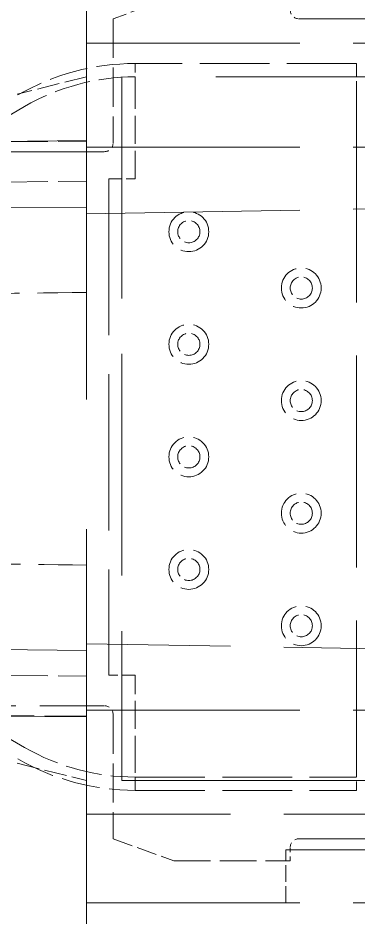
# Model space of a CAD drawing. Header units: millimetres. Extents: x 0 to 5945, y 0 to 4205.
# Drawn here: x 1581.93 to 1589.61, y 2226.94 to 2247.22 of the extents above; entities that cross this region are included whole.
import ezdxf

# ---------------------------------------------------------------- set-up
doc = ezdxf.new("R2010")
doc.units = ezdxf.units.MM
doc.header["$LTSCALE"] = 5
doc.linetypes.add('DASHED', pattern=[0.2067, 0.1654, -0.0413])
doc.layers.add('가려진 것(ISO)', color=2, linetype='DASHED', lineweight=18)

msp = doc.modelspace()

# ---------------------------------------------------------------- linework, layer by layer
at = {"layer": '가려진 것(ISO)', "ltscale": 14.18555}
msp.add_line((1583.476, 2223.957), (1583.476, 2251.957), dxfattribs=at)
at = {"layer": '가려진 것(ISO)', "ltscale": 0.556796}
for p, q in [((1585.45, 2247.707), (1584.076, 2247.207)), ((1584.076, 2228.707), (1585.45, 2228.207))]:
    msp.add_line(p, q, dxfattribs=at)
at = {"layer": '가려진 것(ISO)', "ltscale": 1.06653}
for p, q in [((1584.076, 2247.207), (1584.076, 2244.407)), ((1584.076, 2231.507), (1584.076, 2228.707))]:
    msp.add_line(p, q, dxfattribs=at)
at = {"layer": '가려진 것(ISO)', "ltscale": 4.190233}
for p, q in [((1599.276, 2247.207), (1588.276, 2247.207)), ((1588.276, 2228.707), (1599.276, 2228.707))]:
    msp.add_line(p, q, dxfattribs=at)
at = {"layer": '가려진 것(ISO)', "ltscale": 5.828271}
for p, q in [((1583.476, 2246.657), (1598.776, 2246.657)), ((1583.476, 2244.307), (1598.776, 2244.307)), ((1583.476, 2231.607), (1598.776, 2231.607)), ((1598.776, 2229.257), (1583.476, 2229.257)), ((1583.476, 2227.257), (1598.776, 2227.257))]:
    msp.add_line(p, q, dxfattribs=at)
at = {"layer": '가려진 것(ISO)', "ltscale": 1.904597}
for p, q in [((1589.576, 2246.197), (1584.576, 2246.197)), ((1584.576, 2230.097), (1589.576, 2230.097)), ((1584.576, 2229.797), (1589.576, 2229.797))]:
    msp.add_line(p, q, dxfattribs=at)
at = {"layer": '가려진 것(ISO)', "ltscale": 0.358927}
for p, q in [((1584.576, 2245.597), (1584.576, 2246.197)), ((1589.576, 2246.197), (1589.576, 2245.597)), ((1583.976, 2243.597), (1584.576, 2243.597)), ((1584.576, 2232.397), (1583.976, 2232.397)), ((1584.576, 2229.797), (1584.576, 2230.397)), ((1589.576, 2230.397), (1589.576, 2229.797))]:
    msp.add_line(p, q, dxfattribs=at)
at = {"layer": '가려진 것(ISO)', "ltscale": 0.614795}
for p, q in [((1583.476, 2245.897), (1581.91, 2245.506)), ((1581.91, 2230.409), (1583.476, 2230.017))]:
    msp.add_line(p, q, dxfattribs=at)
at = {"layer": '가려진 것(ISO)', "ltscale": 10.256411}
for p, q in [((1605.476, 2245.897), (1584.276, 2245.897)), ((1584.276, 2230.017), (1605.476, 2230.017))]:
    msp.add_line(p, q, dxfattribs=at)
at = {"layer": '가려진 것(ISO)', "ltscale": 6.049216}
msp.add_line((1584.276, 2245.897), (1584.276, 2230.017), dxfattribs=at)
at = {"layer": '가려진 것(ISO)', "ltscale": 0.761779}
for p, q in [((1584.576, 2243.597), (1584.576, 2245.597)), ((1584.576, 2230.397), (1584.576, 2232.397))]:
    msp.add_line(p, q, dxfattribs=at)
at = {"layer": '가려진 것(ISO)', "ltscale": 5.790178}
msp.add_line((1589.576, 2245.597), (1589.576, 2230.397), dxfattribs=at)
at = {"layer": '가려진 것(ISO)', "ltscale": 1.150288}
msp.add_line((1579.461, 2243.717), (1582.076, 2245.227), dxfattribs=at)
at = {"layer": '가려진 것(ISO)', "ltscale": 5.333253}
for p, q in [((1569.476, 2244.335), (1583.476, 2244.457)), ((1569.476, 2242.835), (1583.476, 2242.957)), ((1583.476, 2232.957), (1569.476, 2233.079)), ((1583.476, 2231.457), (1569.476, 2231.579))]:
    msp.add_line(p, q, dxfattribs=at)
at = {"layer": '가려진 것(ISO)', "ltscale": 1.142762}
for p, q in [((1580.476, 2244.417), (1583.476, 2244.443)), ((1583.476, 2231.471), (1580.476, 2231.497))]:
    msp.add_line(p, q, dxfattribs=at)
at = {"layer": '가려진 것(ISO)', "ltscale": 2.613144}
for p, q in [((1583.876, 2244.207), (1577.016, 2244.207)), ((1577.016, 2231.707), (1583.876, 2231.707))]:
    msp.add_line(p, q, dxfattribs=at)
at = {"layer": '가려진 것(ISO)', "ltscale": 1.142768}
for p, q in [((1580.476, 2243.512), (1583.476, 2243.54)), ((1580.476, 2232.402), (1583.476, 2232.374))]:
    msp.add_line(p, q, dxfattribs=at)
at = {"layer": '가려진 것(ISO)', "ltscale": 4.26642}
msp.add_line((1583.976, 2243.597), (1583.976, 2232.397), dxfattribs=at)
at = {"layer": '가려진 것(ISO)', "ltscale": 5.830047}
for p, q in [((1583.476, 2242.807), (1598.776, 2243.074)), ((1598.776, 2232.84), (1583.476, 2233.107))]:
    msp.add_line(p, q, dxfattribs=at)
at = {"layer": '가려진 것(ISO)', "ltscale": 0.888253}
msp.add_line((1582.076, 2230.767), (1580.057, 2231.933), dxfattribs=at)
at = {"layer": '가려진 것(ISO)', "ltscale": 4.114045}
msp.add_line((1587.976, 2228.457), (1598.776, 2228.457), dxfattribs=at)
at = {"layer": '가려진 것(ISO)', "ltscale": 0.457027}
msp.add_line((1587.976, 2227.257), (1587.976, 2228.457), dxfattribs=at)
at = {"layer": '가려진 것(ISO)', "ltscale": 0.114182}
msp.add_line((1588.076, 2228.207), (1588.076, 2228.507), dxfattribs=at)
at = {"layer": '가려진 것(ISO)', "ltscale": 1.000346}
msp.add_line((1585.45, 2228.207), (1588.076, 2228.207), dxfattribs=at)
at = {"layer": '가려진 것(ISO)', "ltscale": 1.076981}
for centre in [(1585.786, 2242.402), (1588.326, 2241.132), (1585.786, 2239.862), (1588.326, 2238.592), (1585.786, 2237.322), (1588.326, 2236.052), (1585.786, 2234.782), (1588.326, 2233.512)]:
    msp.add_circle(centre, 0.45, dxfattribs=at)
at = {"layer": '가려진 것(ISO)', "ltscale": 0.598278}
for centre in [(1585.786, 2242.402), (1588.326, 2241.132), (1585.786, 2239.862), (1588.326, 2238.592), (1585.786, 2237.322), (1588.326, 2236.052), (1585.786, 2234.782), (1588.326, 2233.512)]:
    msp.add_circle(centre, 0.25, dxfattribs=at)
at = {"layer": '가려진 것(ISO)', "ltscale": 0.119576}
for centre, start, end in [((1588.276, 2247.407), 180, 270), ((1583.876, 2244.407), 270, 0), ((1583.876, 2231.507), 0, 90), ((1588.276, 2228.507), 90, 180)]:
    msp.add_arc(centre, 0.2, start, end, dxfattribs=at)
at = {"layer": '가려진 것(ISO)', "ltscale": 1.057035}
for centre, start, end in [((1584.576, 2240.897), 90, 120), ((1584.576, 2235.097), 240, 270)]:
    msp.add_arc(centre, 5.3, start, end, dxfattribs=at)
at = {"layer": '가려진 것(ISO)', "ltscale": 0.997197}
for centre, start, end in [((1584.576, 2240.897), 90, 120), ((1584.576, 2235.097), 240, 270)]:
    msp.add_arc(centre, 5, start, end, dxfattribs=at)
at = {"layer": '가려진 것(ISO)', "ltscale": 1.983589}
msp.add_open_spline([(1578.269, 2240.97), (1580.005, 2240.991), (1581.741, 2241.011), (1583.476, 2241.032)], degree=3, dxfattribs=at)
at = {"layer": '가려진 것(ISO)', "ltscale": 1.948945}
msp.add_open_spline([(1578.36, 2234.943), (1580.066, 2234.922), (1581.771, 2234.902), (1583.476, 2234.882)], degree=3, dxfattribs=at)

doc.saveas('drawing.dxf')
